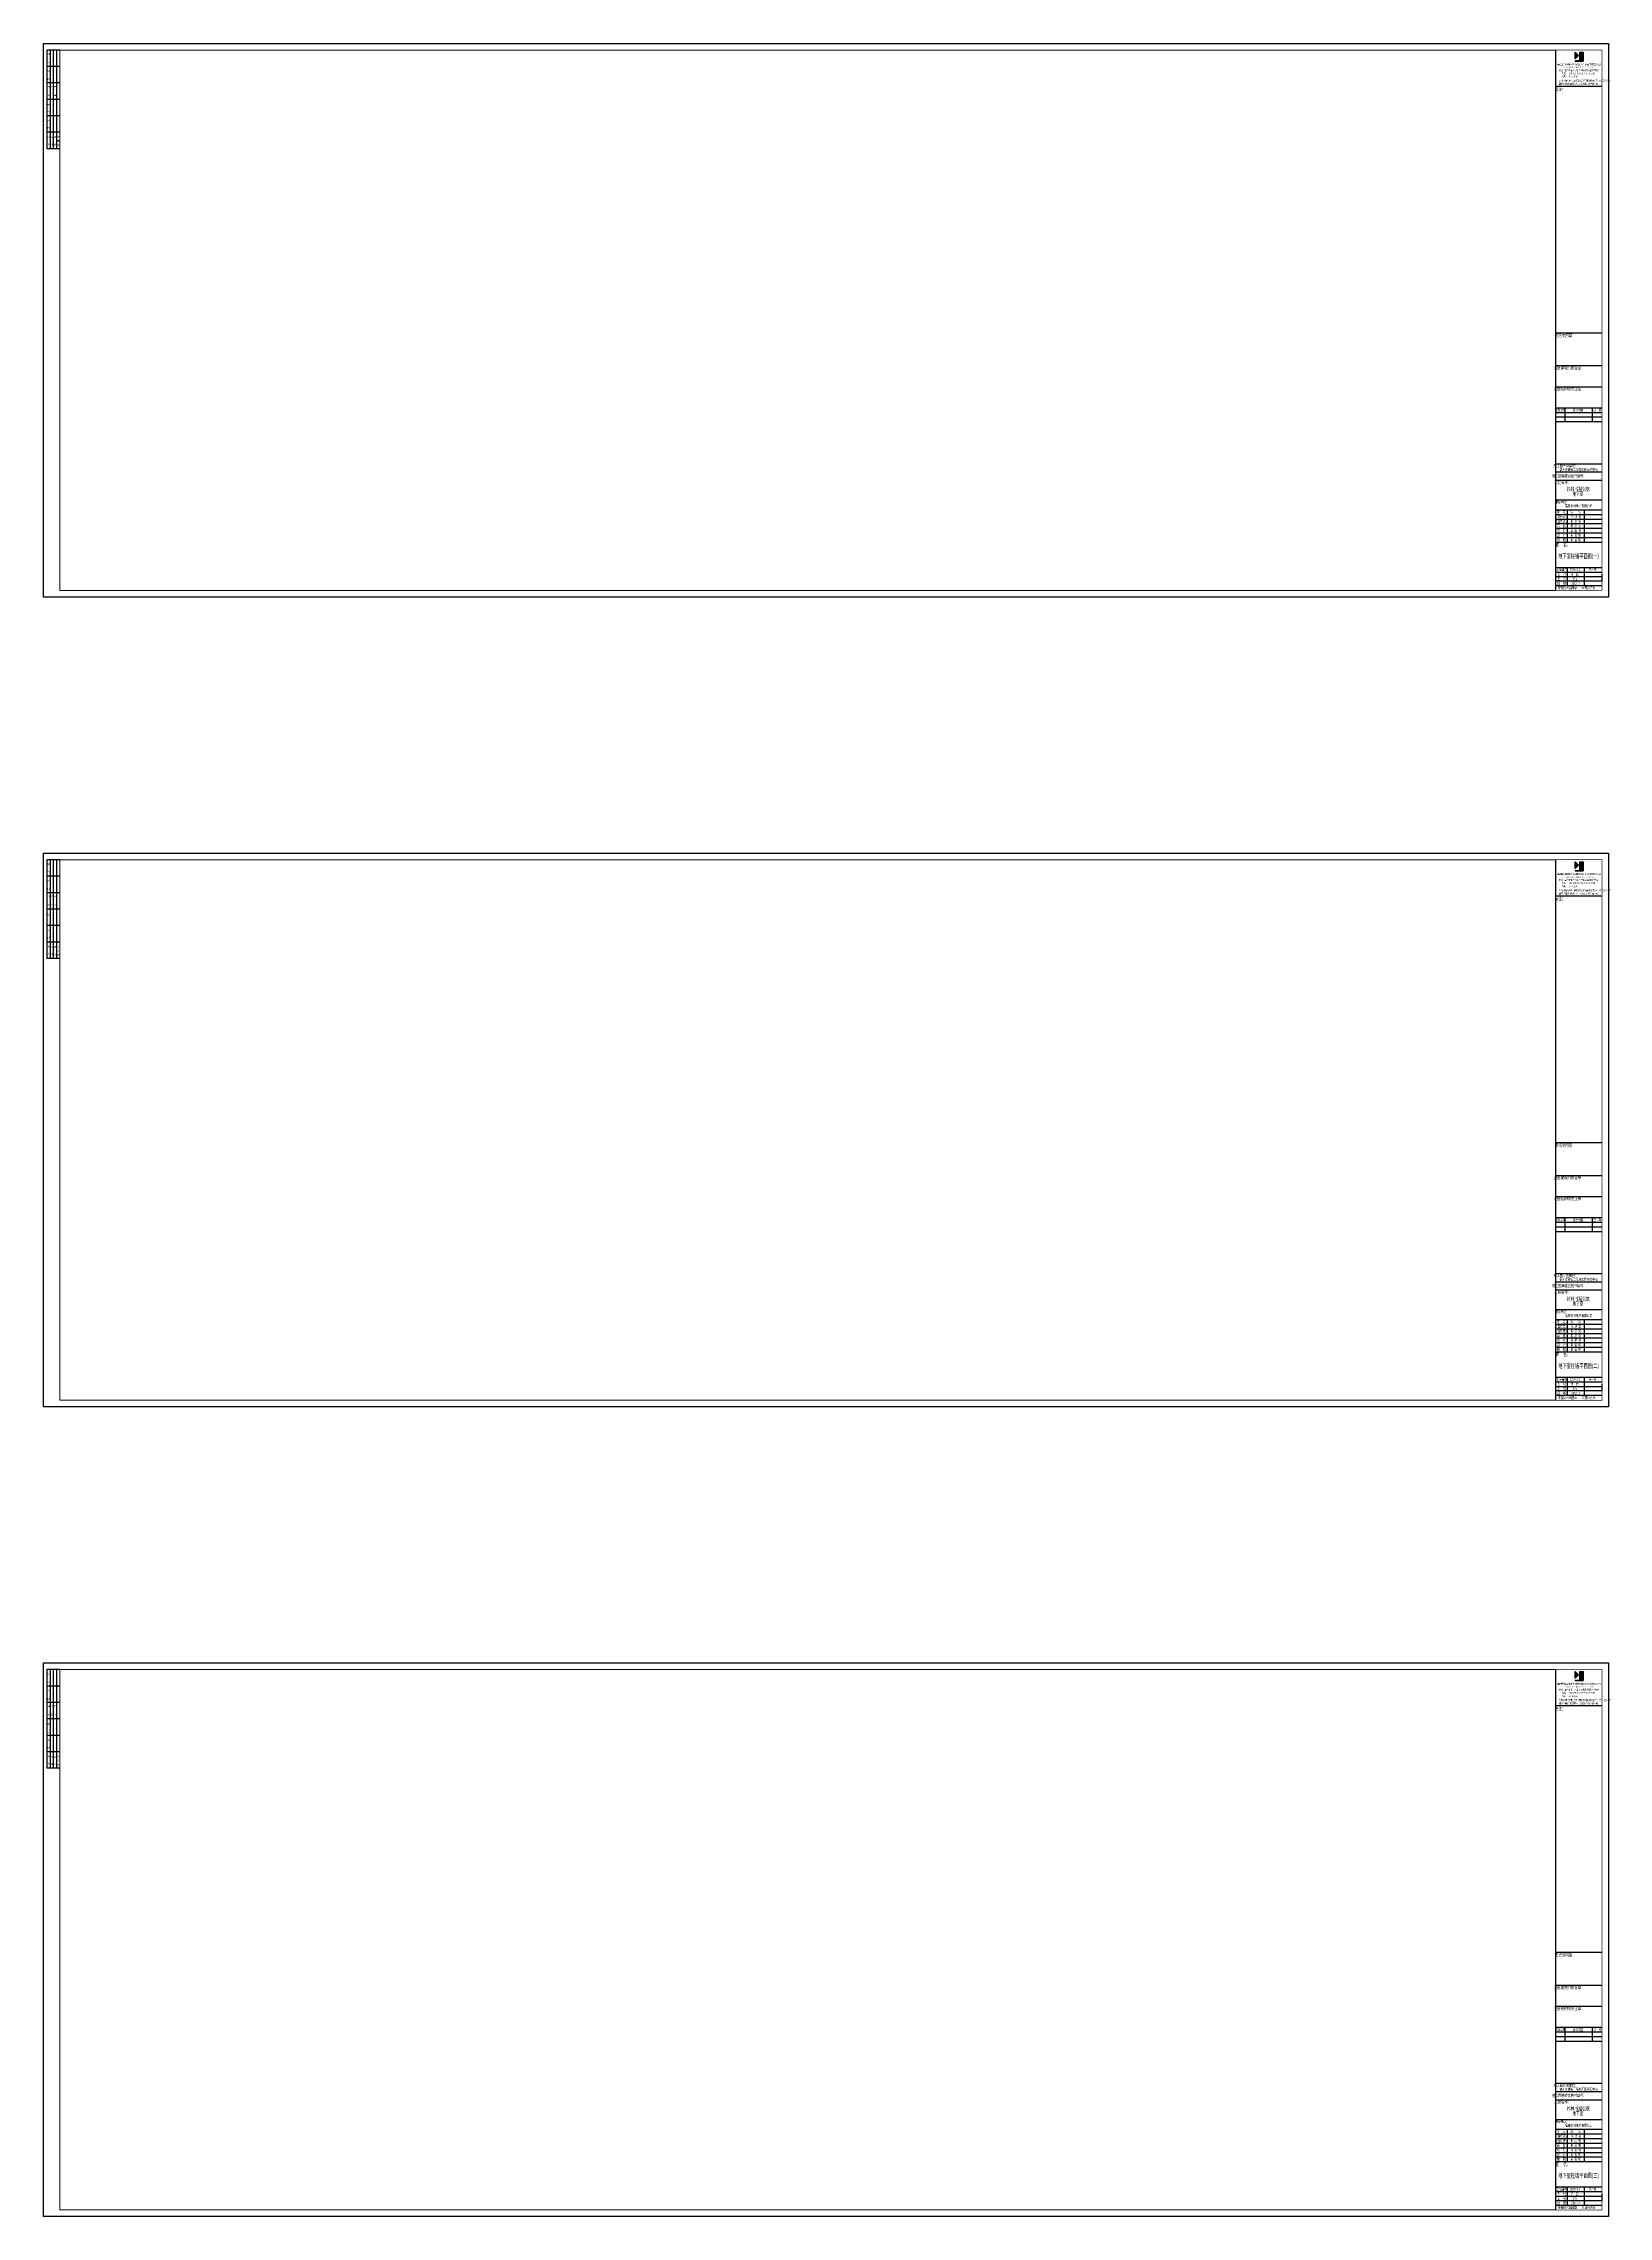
# Paper-space layout '布局1' of a CAD drawing. Extents: x -116150 to 121650, y -288093 to 42050.
import ezdxf
from ezdxf.enums import TextEntityAlignment as Align

# ---------------------------------------------------------------- set-up
doc = ezdxf.new("R2010")
doc.units = 0
doc.header["$LTSCALE"] = 1000
doc.layers.get('Defpoints').update_dxf_attribs({"linetype": 'CONTINUOUS'})
for name, color, linetype in [('L-dote', 253, 'CONTINUOUS'), ('TEXT', 7, 'CONTINUOUS'), ('tk3', 5, 'CONTINUOUS'), ('Z-TEXT', 2, 'CONTINUOUS')]:
    doc.layers.add(name, color=color, linetype=linetype)
doc.styles.add('DX', font='tssdeng.shx', dxfattribs={"width": 0.7, "bigfont": 'tssdchn.shx'})
doc.styles.add('hztxt', font='tssdeng.shx', dxfattribs={"width": 0.7, "bigfont": 'tssdchn.shx'})
doc.styles.add('HZTXT2', font='tssdeng.shx', dxfattribs={"width": 0.7, "bigfont": 'tssdchn.shx'})
doc.styles.get("Standard").update_dxf_attribs({"font": 'tssdeng.shx', "width": 0.7, "bigfont": 'tssdchn.shx'})
doc.styles.add('TK', font='tssdeng.shx', dxfattribs={"width": 0.7, "bigfont": 'tssdchn.shx'})
doc.styles.add('汉字', font='STXINWEI.TTF', dxfattribs={"width": 0.8})

# ---------------------------------------------------------------- blocks, each defined once
blk = doc.blocks.new('2012122610380983')
at = {"layer": 'tk3'}
h = blk.add_hatch(color=256, dxfattribs=at)
h.paths.add_polyline_path([(233445, 81489), (232750, 81489), (232749, 81424), (233445, 81424), (233925, 81424), (233925, 82786), (233445, 82786)])
h.paths.add_polyline_path([(233537, 82331), (233537, 82431), (233637, 82431), (233637, 82331)], flags=16)
h.paths.add_polyline_path([(233732, 82331), (233732, 82431), (233832, 82431), (233832, 82331)], flags=16)
h.paths.add_polyline_path([(233537, 82527), (233537, 82627), (233637, 82627), (233637, 82527)], flags=16)
h.paths.add_polyline_path([(233732, 82527), (233732, 82627), (233832, 82627), (233832, 82527)], flags=16)
h.paths.add_polyline_path([(233224, 82283), (232749, 82781), (232750, 81785)])
for p, q in [((500, 83100), (500, 68100)), ((2500, 83100), (500, 83100)), ((1000, 83100), (1000, 68100)), ((1500, 83100), (1500, 68100)), ((2000, 83100), (2000, 68100)), ((229800, 1000), (229800, 83100)), ((232750, 81785), (232749, 82781)), ((233224, 82283), (232749, 82781)), ((233445, 81489), (233445, 82786)), ((233445, 82786), (233925, 82786)), ((233445, 82786), (233853, 82786)), ((233537, 82627), (233637, 82627)), ((233537, 82627), (233537, 82527)), ((233637, 82627), (233637, 82527)), ((233732, 82627), (233832, 82627)), ((233732, 82627), (233732, 82527)), ((233832, 82627), (233832, 82527)), ((233925, 82786), (233925, 81424)), ((2500, 80600), (500, 80600)), ((232750, 81489), (232749, 81424)), ((232749, 81424), (233925, 81424)), ((232749, 81424), (233445, 81424)), ((233224, 82283), (232750, 81785)), ((232750, 81489), (233445, 81489)), ((233925, 81424), (233445, 81424)), ((233637, 82527), (233537, 82527)), ((233537, 82431), (233637, 82431)), ((233537, 82431), (233537, 82331)), ((233637, 82331), (233537, 82331)), ((233637, 82431), (233637, 82331)), ((233832, 82527), (233732, 82527)), ((233732, 82431), (233832, 82431)), ((233732, 82431), (233732, 82331)), ((233832, 82331), (233732, 82331)), ((233832, 82431), (233832, 82331)), ((2500, 78100), (500, 78100)), ((229800, 77632), (236800, 77632)), ((2500, 75600), (500, 75600)), ((2500, 73100), (500, 73100)), ((2500, 70600), (500, 70600)), ((2500, 68100), (500, 68100)), ((229800, 40154), (236800, 40154)), ((229800, 35154), (236800, 35154)), ((229800, 35154), (236800, 35154)), ((229800, 31954), (236800, 31954)), ((229800, 28754), (236800, 28754)), ((229800, 28054), (236800, 28054)), ((229800, 27354), (236800, 27354)), ((229800, 26654), (236800, 26654)), ((229800, 26654), (236800, 26654)), ((229800, 26654), (236800, 26654)), ((231153, 28754), (231153, 26654)), ((235306, 28754), (235306, 26654)), ((229800, 20254), (236800, 20254)), ((229800, 19004), (236800, 19004)), ((229800, 17754), (236800, 17754)), ((229800, 14754), (236800, 14754)), ((229800, 13254), (236800, 13254)), ((231491, 13254), (231491, 8354)), ((234077, 13254), (234077, 8354)), ((229800, 12554), (236800, 12554)), ((229800, 11854), (236800, 11854)), ((229800, 11154), (236800, 11154)), ((229800, 10454), (236800, 10454)), ((229800, 9754), (236800, 9754)), ((229800, 9054), (236800, 9054)), ((229800, 8354), (236800, 8354)), ((231491, 7859), (231491, 7854)), ((229800, 4500), (236800, 4500)), ((229800, 3800), (236800, 3800)), ((231491, 4500), (231491, 1700)), ((234077, 4500), (234077, 1700)), ((236800, 3459), (236800, 2400)), ((229800, 3100), (236800, 3100)), ((236800, 2400), (229800, 2400)), ((236800, 1700), (229800, 1700))]:
    blk.add_line(p, q, dxfattribs=at)
for points in [[(0, 0), (0, 84100), (237800, 84100), (237800, 0)], [(0, 84100), (237800, 84100), (237800, 0), (0, 0)]]:
    blk.add_lwpolyline(points, close=True, dxfattribs=at)
at = {"layer": 'tk3', "const_width": 100}
blk.add_lwpolyline([(2500, 1000), (236800, 1000), (236800, 83100), (2500, 83100)], close=True, dxfattribs=at)
at = {"layer": 'TEXT', "color": 0}
for s, height, width, p in [('福州市建设工程施工图审查中心', 400, 0.8, (233271, 19373)), ('杉林·悦榕公馆', 600, 0.7, (233203, 16415)), ('福建杉林地产有限公司', 400, 0.8, (233265, 13855)), ('地下室', 600, 0.7, (233128, 15691))]:
    blk.add_text(s, height=height, dxfattribs=dict(at, width=width)).set_placement(p, align=Align.MIDDLE)
at = {"layer": 'TEXT', "color": 0, "linetype": 'ByBlock', "width": 0.7}
for s, p in [('缪    弘', (232821, 12915)), ('吴 建 明', (232821, 10115)), ('陈 庆 亮', (232821, 11515)), ('陈 庆 亮', (232821, 10815)), ('陈 泉 金', (232865, 12215)), ('胡 智 焕', (232821, 9415)), ('胡 智 焕', (232821, 8715)), ('1209-DX', (232742, 4141)), ('结  施', (232646, 3441))]:
    blk.add_text(s, height=400, dxfattribs=at).set_placement(p, align=Align.MIDDLE)
for s, p in [('第一版', (234842, 3942, -459)), ('2012.12', (232135, 1841))]:
    blk.add_text(s, height=400, dxfattribs=at).set_placement(p)
at = {"layer": 'tk3', "style": 'DX', "width": 0.7}
for s, p in [('日      期', (747, 81816, 2200)), ('姓      名 ', (752, 79387)), ('专      业', (762, 76886)), ('电      气', (1232, 76913, 2200)), ('暖      通', (1766, 76890, 2200)), ('日     期', (747, 74231, 2200)), ('姓     名', (752, 71826)), ('专     业', (762, 69355)), ('建     筑', (1283, 69302, 2200)), ('结     构', (1774, 69302, 2200)), ('给  排  水', (2271, 69282, 2200))]:
    blk.add_text(s, height=320, rotation=90, dxfattribs=at).set_placement(p, align=Align.MIDDLE)
at = {"layer": 'tk3', "style": '汉字', "width": 0.8}
for s, p in [('福', (230054, 81104)), ('州', (230448, 81121)), ('精', (230816, 81116)), ('业', (231206, 81095)), ('建', (231612, 81115)), ('筑', (232037, 81116)), ('工', (232463, 81098)), ('程', (232897, 81111)), ('设', (233310, 81108)), ('计', (233694, 81118)), ('咨', (234072, 81113)), ('询', (234516, 81114)), ('有', (234909, 81110)), ('限', (235315, 81112)), ('公', (235775, 81097)), ('司', (236196, 81111))]:
    blk.add_text(s, height=320, rotation=270, dxfattribs=at).set_placement(p)
at = {"layer": 'tk3', "width": 0.7}
for s, height, style, p in [('KING YEA  (CHINA FUZHOU ) ENGINEERING DESIGN CONSULTANTS ,LTD', 150, 'hztxt', (230514, 80401)), ('本图版权属福州精业建筑工程设计咨询有限公司所有，除本工程外对本', 280, 'HZTXT2', (230251, 78280)), ('图的任何其它用途和复制，必须获得本院的书面许可。', 280, 'HZTXT2', (230273, 77788))]:
    blk.add_text(s, height=height, dxfattribs=dict(at, style=style)).set_placement(p)
at = {"layer": 'tk3'}
for s, height, style, width, p in [('传真：', 280, 'TK', 0.7, (231111, 79091)), ('电话：', 280, 'TK', 0.7, (231111, 79577)), ('地址：福州市五一北路171号新都会花园广场6F', 280, 'HZTXT2', 0.8, (233290, 80041)), ('0591-83357028，83357078，83357058', 250, 'TK', 0.6, (233772, 79541)), ('备注：', 500, 'HZTXT2', 0.8, (230440, 77161)), ('0591-87112608', 250, 'TK', 0.6, (232403, 79063)), ('图纸专用章', 500, 'HZTXT2', 0.8, (230962, 39743)), ('注册建筑师执业章', 500, 'HZTXT2', 0.8, (231557, 34824)), ('注册结构师执业章', 500, 'HZTXT2', 0.8, (231563, 31630)), ('修改次数', 380, 'HZTXT2', 0.8, (230492, 28402)), ('修改内容', 380, 'HZTXT2', 0.8, (233152, 28376)), ('日  期', 380, 'HZTXT2', 0.8, (236072, 28376)), ('施工图审查单位：', 450, 'HZTXT2', 0.8, (231322, 19953)), ('工程名称：', 500, 'HZTXT2', 0.8, (230851, 17437)), ('施工图审查合格书编号：', 450, 'HZTXT2', 0.8, (231836, 18409)), ('建设单位：', 400, 'HZTXT2', 0.8, (230722, 14436)), ('工程负责人', 400, 'HZTXT2', 0.8, (230652, 12224)), ('专业负责人', 400, 'HZTXT2', 0.8, (230652, 11495)), ('审  定', 400, 'HZTXT2', 0.8, (230586, 12921)), ('校  对', 400, 'HZTXT2', 0.8, (230616, 10109)), ('审  核', 400, 'HZTXT2', 0.8, (230615, 10777)), ('图  名：', 500, 'HZTXT2', 0.8, (230888, 7934)), ('制  图', 400, 'HZTXT2', 0.8, (230615, 8703)), ('设  计', 400, 'HZTXT2', 0.8, (230615, 9376)), ('工程编号', 400, 'HZTXT2', 0.8, (230635, 4192)), ('图  别', 400, 'HZTXT2', 0.8, (230663, 3475)), ('图  号', 400, 'HZTXT2', 0.8, (230663, 2758)), ('日  期', 400, 'HZTXT2', 0.8, (230663, 2058)), ('未盖技术出图章   本图纸无效', 400, 'HZTXT2', 0.8, (232937, 1389))]:
    blk.add_text(s, height=height, dxfattribs=dict(at, style=style, width=width)).set_placement(p, align=Align.MIDDLE)

psp = doc.layouts.new('布局1')

# ---------------------------------------------------------------- block references
at = {"layer": 'L-dote'}
for p in [(-116150, -42050), (-116150, -165071), (-116150, -288093)]:
    psp.add_blockref('2012122610380983', p, dxfattribs=at)

# ---------------------------------------------------------------- texts
at = {"layer": 'Z-TEXT', "width": 0.7}
for s, p in [('地下室柱墙平面图(一)', (117091, -35833, 0)), ('地下室柱墙平面图(二)', (117091, -158854, 0)), ('地下室柱墙平面图(三)', (117091, -281875, 0))]:
    psp.add_text(s, height=700, dxfattribs=at).set_placement(p, align=Align.MIDDLE)
at = {"layer": 'Z-TEXT', "linetype": 'ByBlock', "width": 0.7}
for s, p in [('03a', (116548, -39302)), ('03b', (116548, -162323)), ('03c', (116548, -285345))]:
    psp.add_text(s, height=400, dxfattribs=at).set_placement(p, align=Align.MIDDLE)

# ---------------------------------------------------------------- viewports
at = {"layer": 'Defpoints'}
psp.add_viewport(center=(0, 0), size=(227300, 82100), view_center_point=(579750.5, 206305.2), view_height=82100, dxfattribs=at)
for center, view_center_point, status in [((0, -123021), (579750.5, 138575.2), 3), ((0, -246043), (579750.5, 70845.3), 4)]:
    psp.add_viewport(center=center, size=(227300, 82100), view_center_point=view_center_point, view_height=82100, status=status, dxfattribs=at)

doc.saveas('drawing.dxf')
